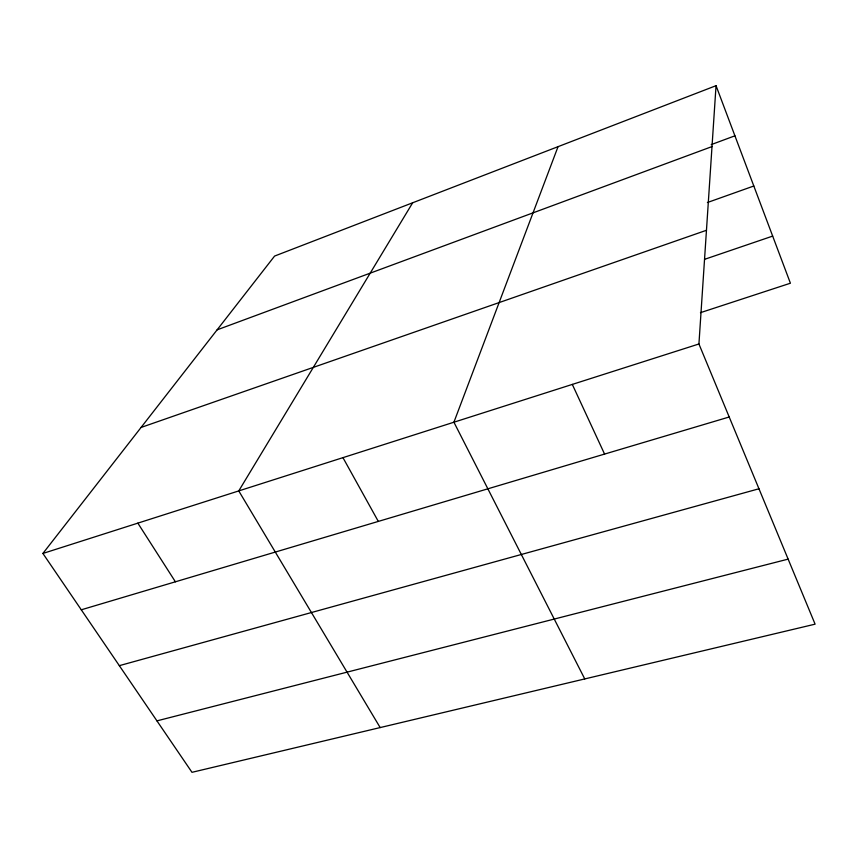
<?xml version="1.0" encoding="UTF-8"?>
<svg xmlns="http://www.w3.org/2000/svg" width="858" height="858" viewBox="0 0 858 858"><rect width="100%" height="100%" fill="white"/><g stroke="black" fill="none" stroke-linecap="round" stroke-linejoin="round"><path stroke-width="1.29" d="M698.927 343.983L716.044 85.682L274.592 256.07L42.9 553.453L191.988 772.318L815.1 624.163L698.927 343.983L42.9 553.453M558.043 146.664L453.914 422.211L584.759 678.935M412.677 202.767L238.76 490.915L380.169 727.573M711.207 144.616L734.92 135.821M217.106 329.847L712.011 146.579M707.4 202.531L753.817 186.004M141.077 427.445L706.466 230.276M704.579 259.331L772.672 236.1M700.439 312.677L790.411 283.215L716.044 85.682M81.285 609.802L729.203 416.999M119.337 665.658L758.965 488.77M156.939 720.87L788.137 559.126M137.848 523.133L175.407 581.799M342.953 457.646L378.314 521.417M572.307 384.405L604.579 454.086"/></g></svg>
